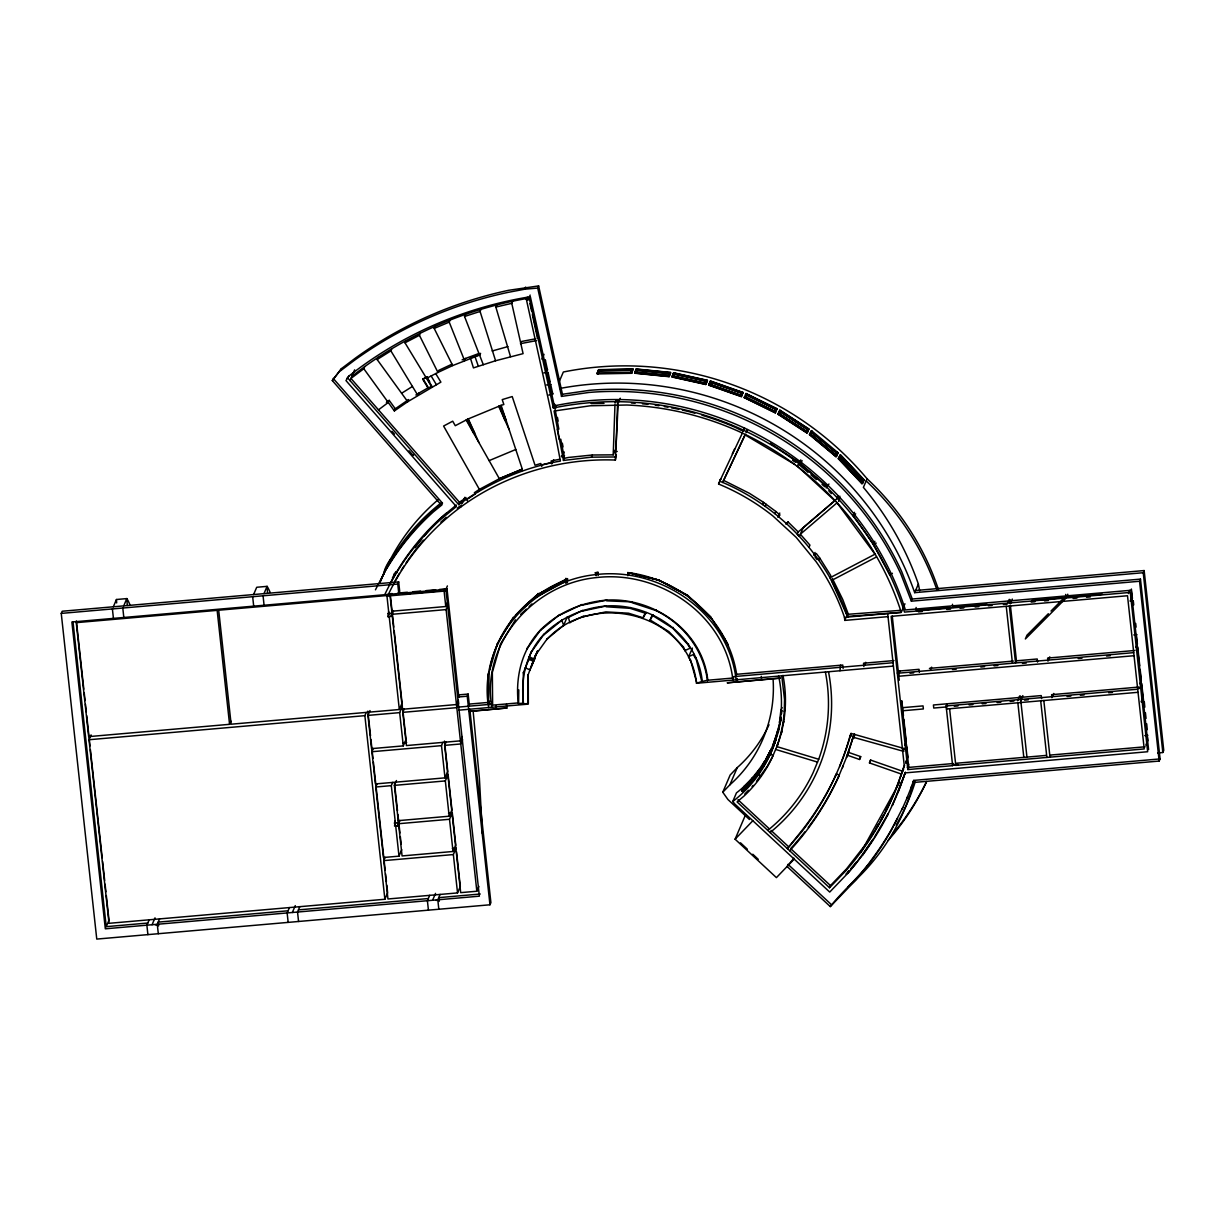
<?xml version="1.0" encoding="UTF-8"?>
<svg xmlns="http://www.w3.org/2000/svg" width="1225" height="1225" viewBox="0 0 1225 1225"><rect width="100%" height="100%" fill="white"/><g stroke="black" fill="none" stroke-linecap="round" stroke-linejoin="round"><path stroke-width="1.5" d="M491.715 707.3L491.378 704.237C482.436 641.395 534.728 583.605 596.207 577.603C658.315 570.115 723.301 613.388 732.489 676.812L732.856 680.105M518.788 689.889L518.604 702.874L492.634 705.141L492.343 672.387L500.596 643.783L515.495 619.819M488.499 707.575L489.142 671.958M459.069 710.148L528.082 704.13L528.251 674.623L528.343 703.502L523.152 703.962L523.335 672.816L529.797 657.09L534.559 659.218M523.152 703.962L523.488 703.165C520.426 678.099 526.275 652.695 544.084 634.137C560.805 617.538 583.008 607.983 606.375 605.962C651.271 603.129 697.5 634.948 702.293 681.406L696.489 683.274L893.408 666.094M523.488 703.165L518.298 703.609C515.204 676.629 521.789 649.311 541.006 629.436C558.753 612.056 582.227 602.087 606.896 600.097C654.318 597.402 702.675 631.319 707.805 680.227L702.293 681.406M905.428 772.317L892.367 805.3A295.516 288.059 23.2 0 0 905.061 772.898L1147.657 751.737L1130.292 592.41L904.479 612.102A298.946 291.397 23.2 0 0 553.409 407.986L554.328 405.843L530.41 296.955L527.286 297.231A401.203 391.081 23.2 0 0 348.88 376.09L345.971 380.592L456.358 506.583L440.464 519.584A248.644 242.366 23.2 0 0 384.727 594.707L387.575 596.039A245.49 239.288 23.2 0 1 460.661 507.104C505.006 474.504 560.422 457.966 615.363 460.049L618.104 404.908M616.359 454.827L615.363 460.049M738.017 799.772L768.703 828.253L768.06 830.152A170.413 166.11 23.2 0 0 813.063 772.807L818.698 759.27L776.818 746.592A133.938 130.554 23.2 0 0 784.276 711.48L784.536 699.46L781.734 675.848M777.109 745.933C785.623 723.562 787.69 698.817 782.959 675.343M615.44 456.971L591.43 457.155L563.454 460.447L564.388 458.303L568.538 457.461L592.364 454.996L613.22 454.843L614.965 404.97M617.676 400.361L615.991 448.381L613.22 454.843M634.718 373.227L636.188 368.985L670.55 372.446L670.458 373.457L669.08 376.688L634.718 373.227L636.188 368.985M635.852 373.12L637.138 369.292L669.417 372.553L669.325 373.579L668.13 376.366L635.852 373.12L637.138 369.292M668.13 376.366L669.417 372.553M669.08 376.688L670.55 372.446M780.723 720.713L779.682 720.591L780.861 710.408L781.902 710.546L781.504 713.93M781.244 717.636L777.263 731.953L778.288 732.183L780.876 719.305M780.31 721.847L781.091 718.248L779.33 722.337L780.356 722.566M672.035 376.994L673.643 372.767L707.392 380.286L707.177 381.297L705.799 384.512L672.035 376.994L673.643 372.767M673.153 377.009L674.562 373.212L706.274 380.271L706.059 381.281L704.865 384.083L673.153 377.009L674.562 373.212M704.865 384.083L706.274 380.271M705.799 384.512L707.392 380.286M783.479 722.857L783.832 721.418M630.661 573.132L657.565 579.793M383.486 574.556L384.834 569.395A49.567 48.311 23.2 0 1 391.112 558.462M497.381 643.661L489.648 670.213C496.447 629.466 526.337 595.702 564.296 580.543M854.07 734.296L846.46 757.387L848.772 751.997M853.702 738.369L854.606 735.337M776.849 733.27L773.787 743.039L774.782 743.345L778.579 728.615M778.687 728.967L773.097 744.678L774.062 745.076M848.113 753.084L853.197 737.236L903.866 751.415M789.727 850.763A293.403 285.992 23.2 0 0 838.145 777.722L847.378 755.228L859.567 759.485L860.562 756.575L848.374 752.334L847.455 754.478M804.886 831.821A293.403 285.992 23.2 0 1 790.646 848.619L830.473 885.568L846.521 868.877L867.713 841.697A291.994 284.613 23.2 0 0 895.062 791.319L901.493 774.093L869.474 762.93L870.47 760.036L902.503 771.199L904.632 764.997M905.75 763.313L907.403 758.551M911.094 787.583L913.743 780.402L1160.09 758.903L1140.475 579.119L912.288 599.025L911.369 601.184L1139.556 581.263L1140.475 579.119M708.708 385.171L710.439 380.975L743.085 392.459L742.748 393.424L710.102 381.94L708.708 385.171L741.37 396.655L743.085 392.459M710.102 381.94L710.439 380.975M709.796 385.308L710.132 384.328L740.803 395.124L740.467 396.088L709.796 385.308L711.327 381.542L741.998 392.322L741.661 393.286L710.99 382.506L711.327 381.542M741.37 396.655L741.707 395.69L709.045 384.206M527.99 675.251L535.141 655.697L547.146 638.899L563.638 625.332L561.678 619.881M537.729 650.843L529.705 670.519M897.94 792.59L905.367 772.424M533.411 660.428L528.97 657.733L531.175 651.899M906.714 798.761L912.013 785.424M888.018 616.634L844.791 620.401L844.469 617.339A219.382 213.839 23.2 0 0 816.11 561.708L796.189 537.362L772.96 516.016A219.382 213.839 23.2 0 0 718.585 484.028L720.683 479.036L719.749 481.195C779.207 505.496 827.288 556.043 847.685 617.063M756.514 781.351L767.432 766.054L773.097 755.488L769.285 753.743L775.088 740.007L776.053 740.405M770.249 754.141L774.215 744.708L773.251 744.31M848.68 870.96L847.608 873.486L848.573 871.281M469.803 709.229L490.903 902.626L489.969 904.785L96.76 939.085L61.25 613.403L62.169 611.244L398.676 581.89L399.702 591.338L398.783 593.482L397.757 584.049L398.676 581.89M113.328 606.788L116.452 599.5L126.833 598.596A180.948 19.462 85 0 1 129.819 604.492M123.71 605.885L126.833 598.596L127.278 605.441M386.824 885.216L387.636 892.795L384.88 899.257L109.025 923.313L89.012 739.732L91.079 734.893M386.717 568.645A259.149 252.595 23.2 0 1 433.298 511.958L441.521 505.236L332.297 380.562L341.515 368.587L355.633 357.945A411.707 401.31 23.2 0 1 508.681 290.294L538.632 285.915L562.443 394.266L561.509 396.41L588.857 392.459A309.466 301.656 23.2 0 1 900.758 573.775L911.369 601.184M332.297 380.562L341.515 368.587M147.796 923.037L106.238 926.651L109.01 920.205L106.33 895.582M253.59 594.554L256.714 587.265L267.096 586.362A180.948 19.462 85 0 1 270.082 592.242M354.637 369.843L349.952 380.653M263.972 593.65L267.096 586.362L267.54 593.206M347.961 378.234L458.747 504.639L459.666 502.48L350.947 378.448L363.81 368.74L364.728 366.597C412.748 331.99 468.7 308.578 527.01 298.456M435.717 373.61L440.893 382.123L407.726 401.708L377.147 359.538L378.081 357.378M229.565 724.327L217.147 610.356L76.241 622.652L88.675 736.623L229.565 724.327L230.943 721.112M377.147 359.538L390.882 350.871L391.816 348.727M149.19 919.807L146.877 925.181L147.903 934.629M152.068 924.722L155.024 917.847M431.935 387.253L404.985 342.801L405.904 340.642M159.572 918.888L157.275 924.278L158.301 933.71M363.81 368.74L394.373 410.926L395.292 408.782L389.183 400.345L388.264 402.489L378.464 409.854M404.985 342.801L419.425 335.298L420.343 333.154M480.567 353.336L479.878 354.944L452.699 365.555L434.186 328.407L435.105 326.248M431.139 386.503L428.153 388.203L422.763 379.321L425.978 377.07M422.993 378.77L428.382 387.667L418.751 393.179L417.832 395.338L390.882 350.871M434.186 328.407L449.223 322.129L450.157 319.97M483.308 364.698L464.535 316.479L465.454 314.32M512.708 301.182L511.774 303.341L523.09 353.642L495.574 360.747L480.077 311.456L481.012 309.297M479.097 353.428L465.5 358.45L464.566 360.594L449.223 322.129M510.503 356.597L495.834 307.062L496.768 304.918M380.209 581.906L381.679 578.46A209.414 204.131 23.2 0 1 438.351 499.555M340.596 370.731L354.714 360.089A411.707 401.31 23.2 0 1 507.747 292.438L524.713 289.207L525.632 287.048M393.47 611.061L391.173 616.451L388.049 616.726L388.631 611.505M388.049 616.726L388.968 614.567L386.901 595.549L218.693 610.218L231.127 724.205L399.319 709.52L402.091 703.073L394.22 630.875M391.173 616.451L391.755 611.229L390.009 595.273L395.598 594.783M458.747 504.639C488.867 482.864 523.703 467.399 560.407 461.075L550.959 411.278L526.367 299.375L527.286 297.231M527.96 300.263L530.165 295.087M441.521 505.236L442.439 503.092L333.215 378.418M561.509 396.41L537.714 288.074L538.632 285.915M384.88 899.257L364.866 715.66L366.244 712.445M402.627 708.019L406.057 739.425L403.285 745.887L371.558 748.643L367.944 715.4L370.011 710.561M460.661 507.104L461.58 504.96M462.238 503.414L464.872 497.273M289.452 907.572L287.14 912.947L288.166 922.379M292.331 912.487L295.286 905.612M299.834 906.653L297.537 912.043L298.563 921.476M478.454 491.516L479.373 489.372L500.305 478.209L522.294 469.129L501.117 405.337L468.317 418.889L455.271 425.703L452.714 421.186L443.603 426.04L479.373 489.372L474.366 492.695L475.269 493.966L468.118 498.728M444.461 741.079L447.768 771.398L444.997 777.86L375.417 783.923L371.895 751.721L373.288 748.49M541.94 359.17L544.022 354.331M445.9 589.378L71.877 622.009L105.319 928.81L479.358 896.179L445.9 589.378L447.385 585.933M439.453 589.455L447.002 588.796L446.068 590.94L387.575 596.039L388.493 593.895L392.26 593.558M403.285 745.887L399.672 712.628L402.428 706.167M391.755 611.229L445.778 606.513L447.86 601.674M446.022 742.136L444.644 745.367L460.692 892.642L476.831 891.233L446.114 609.591L447.508 606.36M462.269 736.547L460.432 740.849L406.409 745.566L402.78 712.353L404.158 709.122M401.754 849.691L398.998 856.153L383.44 857.515L375.753 787.001L377.132 783.77M559.212 381.618L563.347 372.002A309.404 301.595 23.2 0 1 867.086 478.776A266.438 259.715 23.2 0 1 938.549 589.883M521.375 471.273L522.294 469.129L499.356 478.73L466.128 419.93M552.613 407.404L554.098 403.974M395.491 823.996L391.311 785.638L392.689 782.407M556.38 405.628L555.002 408.859L558.845 429.118L557.283 429.24L559.197 439.377L560.759 439.239L564.388 458.303M395.154 820.918L394.557 826.14L397.635 825.88L398.232 820.658L394.373 785.378L396.456 780.524M553.654 459.681L551.801 463.984L551.128 460.968L559.626 459.268M397.635 825.88L399.947 820.49M456.527 851.758L460.309 886.456L457.538 892.918L387.958 898.982L383.777 860.624L385.155 857.393M597.249 372.905L598.627 369.674L633.08 369.031L631.732 373.288L597.279 373.931L597.249 372.905L631.702 372.262L633.08 369.031M597.279 373.931L598.627 369.674M562.061 457.201L564.281 452.025M599.576 369.873L598.413 373.702L599.576 369.873L631.947 369.261L630.783 373.089L631.947 369.261M444.997 777.86L441.49 745.642L442.868 742.411M467.23 696.213L468.149 694.054L458.563 694.897L457.645 697.056L467.23 696.213L489.969 904.785M489.234 671.744L488.208 674.118L488.163 704.497L491.378 704.237L492.297 702.078M513.367 617.232L497.289 643.875M462.606 739.655L460.768 743.958L444.644 745.367M449.177 816.217L445.333 780.922L448.105 774.476L451.948 809.756L449.177 816.217L398.232 820.658M591.43 457.155L592.364 454.996M615.027 403.132L616.42 399.901M489.74 701.144L488.178 704.589C478.99 640.093 532.676 580.772 595.794 574.602C659.555 566.915 726.257 611.336 735.689 676.445L736.057 679.829M618.166 403.056L620.248 398.217M515.893 614.95L538.433 594.018L566.777 579.394L567.481 582.595M536.075 597.172L537.009 595.013M538.143 593.39L536.856 596.407L536.137 595.656L515.403 615.287M537.224 596.774L538.51 593.773M449.514 819.28L398.569 823.721L402.076 855.938L453.02 851.482L449.514 819.28L452.285 812.818L448.503 813.155M527.194 648.163L526.888 648.898L541.006 629.436M469.221 711.511L506.905 708.004L469.481 711.281M528.97 657.733L529.307 656.937M523.335 672.816L523.672 672.02M536.045 595.871L564.128 580.39L564.633 581.293L539.031 595.059L538.433 594.018M429.715 895.322L427.403 900.712L428.428 910.144M564.633 581.293L565.919 578.292M539.291 595.518L564.878 581.753L566.18 578.736M566.762 579.915L564.036 580.604M567.588 578.583L565.644 583.115L564.878 581.753M530.838 652.695L544.084 634.137M533.151 661.056L537.499 650.919M566.471 582.84L567.803 579.716M531.987 665.053L531.558 666.048L534.973 658.223M532.492 663.889L532.906 662.909M453.02 851.482L455.792 845.036L452.285 812.818M432.593 900.252L435.549 893.362M457.538 892.918L453.357 854.56L456.129 848.098L452.362 848.42M547.146 638.899L546.871 639.511C592.165 589.669 689.139 612.975 696.489 683.274M540.684 630.171L559.687 614.506M440.097 894.418L437.8 899.808L438.826 909.241M563.378 625.96L567.298 616.818M569.931 622.913L568.262 616.895M559.381 615.241L582.151 604.446M567.925 617.691L582.916 610.218M583.376 616.68L605.824 611.888L628.548 613.204L643.11 617.783L646.203 612.607M476.831 891.233L478.898 886.379M581.829 605.181L606.896 600.097M582.564 611.015L606.375 605.962M732.581 676.797L735.689 676.445L736.623 674.301C728.553 620.907 681.896 579.93 629.298 572.749L627.812 572.733L627.828 575.735L627.889 572.442M628.379 574.908L629.298 572.749M606.589 600.832L632.207 601.904M606.038 606.758L630.048 608.32L630.385 607.523M642.849 618.395L644.58 614.368M627.797 572.657L659.356 580.267L687.654 595.427L712.383 619.299M740.467 396.088L741.998 392.322M744.188 397.635L746.025 393.501L777.094 408.752L775.257 412.902L744.188 397.635L744.632 396.716L775.701 411.983L775.257 412.902M649.847 620.6L652.312 614.858M745.213 397.88L746.867 394.174L776.053 408.507L774.399 412.228L745.213 397.88L745.673 396.977L774.858 411.309L774.399 412.228M685.066 650.965L683.627 647.229L668.927 631.641L650.123 619.972L653.185 614.843M707.483 680.947C703.655 650.169 683.611 623.969 655.911 610.525L656.232 609.79M718.585 484.028L719.504 481.884M743.207 431.338L744.601 428.107M745.229 434.446L722.628 482.497L745.106 434.906L794.811 464.459M746.025 432.747L747.403 429.531M685.342 650.353L690.043 648.27L688.22 644.855L672.724 628.18L673.061 627.384M728.217 644.779L710.791 617.109L687.654 595.427L666.706 584.202M777.936 414.218L779.881 410.13L808.913 428.949L807.52 432.18L806.953 433.038L777.936 414.218L779.881 410.13M778.901 414.571L780.662 410.926L807.933 428.597L806.739 431.399L806.173 432.257L778.901 414.571L780.662 410.926M688.22 644.855L688.572 644.059M690.043 648.27L690.379 647.458M688.481 657.212L692.401 648.071M690.18 660.336L688.741 656.585L694.024 654.272M710.791 617.109L696.367 603.481M701.956 682.202L695.831 657.672M762.608 504.532L763.543 502.373M765.135 506.4L766.069 504.241M806.173 432.257L807.933 428.597M806.953 433.038L808.913 428.949M774.92 513.627L775.838 511.483L762.945 501.944L749.409 493.323L723.546 480.338M809.465 434.661L811.517 430.649L838.068 452.76L836.675 455.976L836.017 456.757L809.465 434.661L811.517 430.649M810.353 435.12L812.221 431.537L810.353 435.12L835.297 455.868L837.165 452.301L835.297 455.868M800.752 459.896L797.429 466.189L835.603 501.408M802.084 460.615L800.691 463.846L826.906 486.34L826.217 487.948M779.774 513.015L777.936 517.317L779.973 515.021L775.838 511.483M727.405 643.508L719.427 630.492M787.078 524.04L788.012 521.896L798.195 531.956L797.276 534.1L799.435 536.382L803.125 527.761L839.921 496.248M836.017 456.757L838.068 452.76M838.298 458.671L840.442 454.751L864.13 479.802L862.752 483.033L861.987 483.722L838.298 458.671L840.442 454.751M839.11 459.207L841.07 455.715L863.319 479.251L862.124 482.053L861.359 482.742L839.11 459.207L841.07 455.715M809.021 547.284L809.939 545.125L800.354 534.222L837.15 502.709M836.522 499.249L837.9 496.018M815.054 552.46L813.829 555.323L816.325 553.516L819.602 557.834L830.826 575.673L829.892 577.832L875.002 554.205L837.64 503.643M838.558 501.484L839.952 498.269M818.683 559.978L819.602 557.834M749.44 819.494L727.941 799.527L722.781 792.223L730.161 774.996L737.266 767.6A135.807 132.377 23.2 0 0 769.009 724.741M722.781 792.223L729.886 784.827L737.266 767.6M861.359 482.742L863.319 479.251M861.987 483.722L864.13 479.802M867.086 478.776L863.395 487.382A309.404 301.595 23.2 0 1 918.367 584.049L919.684 590.817M872.384 542.721L853.105 515.541L854.499 512.31M893.301 803.141L887.237 815.773A294.613 287.171 23.2 0 1 862.676 854.989L847.976 873.073L829.723 892.076L734.724 803.937L732.764 801.502L736.455 792.881A130.784 127.492 23.2 0 0 753.635 776.88M741.906 791.028L743.759 786.726L750.925 779.391L751.675 780.095L749.822 784.398L742.656 791.733L741.906 791.028L749.087 783.694L749.822 784.398M742.656 791.733L744.815 787.17L744.065 786.465L742.319 790.554L743.054 791.258M750.925 779.391L748.766 783.954L749.516 784.658L752.181 778.105L752.992 778.732L751.231 782.836L750.42 782.193L759.148 771.061L758.336 770.433L751.905 778.396L750.052 782.698L750.864 783.342L757.31 775.364L756.499 774.736L750.052 782.698M782.101 707.545L780.846 710.806L781.887 710.944M758.336 770.433L756.223 775.027L757.035 775.655L759.148 771.061M779.682 720.591L780.953 717.237M765.135 762.823L758.244 774.215L757.372 773.649L759.454 769.024L760.327 769.591L758.244 774.215L760.786 776.053M784.276 711.48L785.21 709.336M765.747 761.383L764.875 760.817L762.792 765.441L763.665 766.008M763.803 763.971L768.626 754.952L769.545 755.442L764.722 764.461L763.803 763.971L765.839 759.332L770.188 751.216L771.107 751.706M778.487 729.564L776.742 733.653L777.737 733.974M770.479 750.649L768.442 755.304L769.361 755.794L771.398 751.139L770.479 750.649L765.64 759.668L766.559 760.158L771.398 751.139M775.731 738.353L773.986 742.442L774.981 742.763M769.285 753.743L771.291 749.072L772.24 749.47M794.152 859.154L776.42 877.621L735.092 839.202L745.581 814.717M780.83 734.541L782.071 731.677M776.818 746.592L777.737 744.448L772.163 757.647A133.938 130.554 23.2 0 1 743.912 796.143L737.082 801.931L829.539 887.727L845.587 871.036A291.994 284.613 23.2 0 0 898.323 782.775L904.249 765.564L887.681 613.572M892.428 573.3L889.656 574.693L873.44 544.513L874.818 541.282M844.791 620.401L845.725 618.257M904.953 603.772L901.263 612.378L847.44 616.42L848.358 614.261L842.723 599.454L832.326 578.399M840.518 665.236L839.967 670.764M864.513 665.16L865.753 662.296M835.266 776.42L836.2 774.261A290.248 282.929 23.2 0 1 802.39 829.907L787.415 848.634L801.456 832.066A290.248 282.929 23.2 0 0 835.266 776.42L840.503 764.293A290.248 282.929 23.2 0 0 851.053 733.438L903.529 748.353L902.611 750.496M793.923 858.189L787.078 866.504L830.29 906.592L855.923 879.887L871.143 861.175A305.224 297.522 23.2 0 0 890.866 831.055L902.81 807.551M839.584 766.437A290.248 282.929 23.2 0 0 850.119 735.597L851.053 733.438M559.611 388.509A309.404 301.595 23.2 0 1 914.677 592.655L918.367 584.049M852.278 739.395L854.575 734.005M838.145 777.722L839.064 775.563A293.403 285.992 23.2 0 1 808.224 827.457M842.494 767.631L843.321 765.732M859.567 759.485L860.792 756.606M892.259 616.114L898.262 671.116L897.343 673.275L1133.707 652.649M898.599 674.179L899.977 670.948M869.474 762.93L870.699 760.067M829.539 887.727L830.565 885.476M930.388 670.029L931.612 667.166M830.29 906.592C843.259 890.238 860.088 876.533 872.077 859.016A305.224 297.522 23.2 0 0 891.785 828.912L897.527 818.346M904.923 745.122L906.301 741.891L903.851 719.381M872.307 840.442L855.494 864.207L847.639 873.425M904.555 749.807L906.638 744.953M862.676 854.989L873.211 838.972M905.872 761.797L907.939 756.958L906.822 746.668M902.059 771.918L902.993 769.775M900.574 776.252L903.575 769.254M887.467 807.275L886.073 810.521A291.994 284.613 23.2 0 0 889.488 803.677M907.357 767.524L908.751 764.293M887.237 815.773L888.186 813.568M953.54 763.497L952.621 765.656L907.832 769.56L908.766 767.401L901.539 701.175M913.743 780.402L912.824 782.545L1159.156 761.062L1160.09 758.903M952.621 765.656L946.113 705.952L947.032 703.793L947.369 706.856M1007.869 602.547L1009.247 599.331M1010.242 603.894L1012.309 599.056M907.832 769.56L891.142 616.359L1127.505 595.748L1144.211 748.934L955.776 765.38L956.694 763.221L1045.89 755.442M1010.441 605.793L1016.444 660.811L1015.525 662.955L1009.323 606.053M1017.638 700.731L1019.705 695.892M1022.844 695.616L1020.762 700.455L1026.948 757.096M1049.794 656.845L1047.957 661.148L1047.62 658.085L1134.626 650.49M1053.791 693.442L1051.938 697.745L1051.601 694.667L1138.622 687.087L1137.688 689.231L946.113 705.952M1128.424 593.589L1129.802 590.358M1131.502 597.907L1130.108 601.138L1133.232 600.862M1157.625 752.962L1162.831 752.502L1143.231 572.718L1144.15 570.559L915.596 590.511M1136.019 647.259L1137.397 644.044L1136.356 634.55M1136.341 650.337L1137.734 647.106L1139.755 665.726M1140 683.856L1141.378 680.625M1139.648 688.542L1141.715 683.688L1143.568 700.685M1142.481 698.602L1141.088 701.833L1144.211 701.558M1145.819 745.168L1147.902 740.329L1147.488 736.547M1162.831 752.502L1163.75 750.358L1144.15 570.559M901.891 809.71L907.633 796.618M527.914 661.393L529.292 658.269L532.462 659.678M732.305 453.847L734.709 448.733M742.763 431.69L744.371 428.291M719.749 481.195L742.411 433.038M746.025 393.501L745.566 394.404L776.635 409.671L777.094 408.752M746.867 394.174L746.423 395.093L775.609 409.426L776.053 408.507M375.447 589.822L387.636 566.486A259.149 252.595 23.2 0 1 434.217 509.799L442.439 503.092M881.28 819.341L883.347 815.559M888.156 813.614L874.267 837.425M861.068 852.095L899.717 782.086M876.396 827.656L878.08 824.838M764.875 760.817L759.224 769.346L760.082 769.913L765.411 761.919L764.553 761.353M757.372 773.649L763.037 765.135L763.895 765.686M346.889 378.433L348.88 376.09M850.931 868.525L856.428 862.063M826.906 486.34L828.942 484.043M846.016 874.037L848.894 870.929M735.092 839.202L752.793 820.781M751.675 780.095L744.509 787.43L743.759 786.726M744.831 793.984L748.475 790.263M752.104 786.542L753.237 785.393M1048.34 613.74L1026.963 635.208L1025.356 638.975L1066.133 597.999L1067.741 594.232L1068.077 597.295L1102.362 594.309M1051.004 611.045L1065.857 596.131L1065.658 594.416M785.883 524.132L788.088 521.972M520.931 610.05L536.137 595.656L564.128 580.39M520.702 614.322L526.321 609.116M529.139 606.528L531.941 603.925M798.195 531.956L835.098 500.458M413.039 455.501L413.836 454.843M456.328 505.052L441.383 517.425A248.644 242.366 23.2 0 0 390.484 582.855M459.207 502.694L462.07 500.351M543.747 634.933L561.341 620.677M351.866 376.289L364.728 366.597M386.38 402.443L389.183 400.345M395.292 408.782L408.645 399.564L407.726 401.708L394.373 410.926M755.687 777.018L752.717 779.023L751.905 778.396M853.105 515.541L855.662 513.811M459.666 502.48L465.791 498.407L467.583 500.964M401.601 393.271L412.442 386.442M415.872 395.001L418.751 393.179M422.763 379.321L427.234 376.749M876.487 556.946L831.408 580.543L847.44 616.42M873.44 544.513L876.197 543.104M451.979 364.177L438.872 370.302L437.938 372.446L426.545 378.357L427.004 377.285L429.699 381.741M452.699 365.555L437.938 372.446L419.425 335.298M570.207 622.285L583.651 616.068M462.101 359.859L465.5 358.45M489.127 460.631L515.771 449.498M464.535 316.479L480.077 311.456M480.338 353.872L475.407 355.464L475.009 356.735L478.378 366.306M480.108 354.408L470.385 358.006L473.432 367.898L495.574 360.747M501.117 405.337L503.843 404.51L502.219 399.61L512.218 396.563L535.034 465.255L540.792 463.494L541.772 466.434M492.144 350.978L507.9 346.598M541.282 464.964L551.464 462.483M495.834 307.062L511.774 303.341M544.298 360.196L545.324 359.997L547.529 370.072L546.518 370.272M544.451 360.594L545.477 360.395M546.457 369.659L547.468 369.46M547.177 372.997L548.203 372.798M549.106 381.741L550.132 381.542M549.168 382.353L550.193 382.154L548.05 372.4L543.915 372.875M546.564 384.956L550.638 384.16L552.843 394.236L548.785 395.032M549.765 384.757L550.791 384.558M551.755 393.822L552.781 393.623M535.723 338.774L521.406 341.499L520.487 343.658L536.581 340.581M562.443 394.266L589.776 390.3A309.466 301.656 23.2 0 1 901.692 571.616L912.288 599.025M554.297 405.843L554.328 405.843A298.946 291.397 23.2 0 1 905.397 609.958L1131.211 590.251L1148.575 749.577M553.363 408.002L529.476 299.114L526.367 299.375M491.378 704.237L458.732 707.07M524.713 289.207L537.714 288.074M61.25 613.403L397.757 584.049M397.926 593.068L407.358 592.242M413.024 591.752L420.573 591.093M426.239 590.603L435.671 589.776M403.056 594.14L410.513 593.482M416.102 592.992L423.544 592.349M431.001 591.706L438.458 591.047M387.712 613.648L390.836 613.388M446.114 609.591L392.092 614.292L402.443 709.26L456.466 704.543L458.318 700.241L458.655 703.334L456.803 707.652L402.78 712.353M914.677 592.655L1143.231 572.718M950.722 607.539L916.438 610.525L916.101 607.462M987.09 604.369L952.805 607.355L952.468 604.293M1031.71 600.48L1064.372 597.632M844.469 617.339L901.263 612.378C875.171 530.884 812.359 463.081 733.928 429.286A295.807 288.35 23.2 0 0 626.878 405.016L590.251 405.781L554.067 411.018L563.454 460.447M918.474 611.903L922.257 611.581M946.787 609.438L950.554 609.101M960.002 608.289L963.769 607.952M975.085 606.972L978.867 606.635M988.299 605.808L992.082 605.487M1003.397 604.492L1007.18 604.17M1031.205 602.072L1035.018 601.735M1044.557 600.908L1048.37 600.572M1073.146 598.413L1076.959 598.076M1086.483 597.249L1090.296 596.912M1133.799 634.918L1136.923 634.642M736.623 674.301L842.754 665.037L843.122 668.421M893.959 660.566L863.533 663.23L863.901 666.599M735.689 676.445L893.04 662.725M707.805 680.227L733.775 677.961M468.853 704.115L489.081 702.354M780.233 678.007L727.175 682.83L780.294 678.206M89.012 739.732L364.866 715.66M367.944 715.4L399.672 712.628M898.262 671.116L919.041 669.309L919.378 672.372M929.438 668.391L1013.381 661.071M1016.444 660.811L1037.223 658.989L1037.56 662.067M909.93 673.199L913.712 672.862M952.453 669.478L956.235 669.156M980.827 667.013L984.609 666.676M994.057 665.849L997.839 665.527M1022.431 663.383L1026.213 663.047M1078.214 658.514L1081.997 658.177M1106.588 656.033L1110.371 655.712M897.68 676.338L1134.044 655.712M402.872 742.794L406.639 742.472M371.895 751.721L441.49 745.642M902.243 707.698L923.037 705.891L923.359 708.953L902.58 710.776M945.669 707.009L933.756 708.05L933.419 704.987L1041.219 695.586L1041.618 698.648M954.244 706.258L957.981 705.937M969.159 704.957L972.895 704.635M982.22 703.824L985.941 703.502M997.135 702.522L1000.856 702.201M1010.181 701.389L1013.902 701.052M1024.544 700.133L1028.326 699.797M1067.067 696.413L1070.849 696.091M1080.312 695.264L1084.094 694.927M1108.686 692.783L1112.468 692.462M946.435 709.015L1138.025 692.309M375.753 787.001L391.311 785.638M394.373 785.378L445.333 780.922M1144.778 735.582L1147.886 735.306M908.766 767.401L951.672 763.665M1145.13 746.791L1050.912 755.013L1049.993 757.157L1043.822 700.516M954.29 764.875L957.981 764.553M954.367 764.967L958.164 764.645M394.236 823.077L397.298 822.802M383.777 860.624L453.357 854.56M288.059 910.787L158.193 922.119L158.607 925.901M298.456 909.884L428.321 898.553M480.277 894.02L438.718 897.649L439.132 901.432M155.422 924.875L158.883 924.584M435.947 900.406L439.407 900.115M848.358 614.261L900.329 610.372M591.17 403.622L604.017 403.362M598.657 370.7L631.304 370.088M599.622 370.899L631.993 370.287M613.587 451.489L617.232 451.458M598.152 572.688L595.319 572.703L596.131 575.689M598.152 572.458L595.35 572.779L598.152 572.381L598.183 575.459M636.097 369.996L670.458 373.457M637.046 370.317L669.325 373.579M635.928 372.094L668.207 375.355M634.795 372.201L669.156 375.677M779.789 719.963L780.83 720.101M673.428 373.763L707.177 381.297M674.362 374.207L706.059 381.281M673.367 375.998L705.079 383.073M672.249 375.983L706.013 383.517M779.391 721.938L780.417 722.168M777.416 731.34L778.442 731.57M632.452 573.576L659.356 580.267M850.119 735.597L853.151 736.455M775.624 749.424L817.519 762.103M630.048 608.32L645.866 613.403M631.901 602.639L655.911 610.525M771.138 749.44L772.102 749.838M769.53 753.161L770.494 753.559M836.369 773.863L839.263 775.119M528.863 659.264L533.625 661.378M525.203 667.793L529.981 669.891M741.538 430.496L734.847 427.127A295.807 288.35 23.2 0 0 701.971 415.229M765.839 759.332L766.758 759.806M764.094 763.42L765.013 763.895M659.264 580.482L687.562 595.641M792.514 460.401L795.729 462.3M652.848 615.654L672.724 628.18M780.846 411.983L808.347 429.807M780.111 411.768L807.367 429.454M779.468 413.713L806.739 431.399M778.503 413.361L807.52 432.18M757.708 773.113L758.566 773.679M770.249 443.266L799.037 462.422M757.969 770.938L758.78 771.566M810.843 431.43L837.395 453.526M811.562 432.318L836.507 453.082M811.027 434.339L835.971 455.103M810.123 433.88L836.675 455.976M798.348 464.045L808.102 472.406M810.889 474.81L816.463 479.587M822.036 484.365L824.823 486.754M771 830.382L788.333 846.475M787.997 864.345L831.208 904.448M740.497 842.815L747.311 849.155M752.778 854.223L758.229 859.292M839.692 455.44L863.38 480.491M840.319 456.42L862.568 479.94M839.875 458.517L862.124 482.053M839.064 457.982L862.752 483.033M828.789 490.781L831.377 493.598M391.969 431.292L394.45 434.109M409.028 450.754L412.748 454.996M814.901 556.732L817.029 559.549M431.139 375.983L436.406 384.696M426.775 377.821L432.165 386.717M693.672 655.069L695.494 658.468M467.659 419.18L474.672 433.083M466.786 419.593L473.799 433.497M498.667 406.225L509.263 429.868M468.317 418.889L478.914 442.547M500.382 405.582L506.002 420.068M499.402 405.934L505.022 420.42M690.456 659.708L696.749 682.662M529.981 303.616L531.573 310.936M532.354 314.611L537.499 338.437M555.002 404.526L555.691 408.201M557.452 417.434L558.141 421.109M562.336 443.236L563.041 446.926M473.141 711.174L479.388 778.273L482.42 833.75M1139.556 581.263L1159.156 761.062M1133.339 601.261L1133.737 604.905M1135.682 623.387L1136.096 627.139M1144.318 701.956L1144.824 707.177M1145.436 712.812L1146.049 718.432M1146.692 723.776L1147.274 729.687M1131.395 589.026L1132.436 598.52M1140.169 669.447L1141.179 678.757M1040.683 700.792L1046.87 757.433M1010.15 599.607L1010.564 603.404M1020.609 696.168L1021.022 699.934M1017.837 702.614L1023.809 757.372M1006.246 606.314L1012.447 663.23M949.605 708.739L955.776 765.38M898.537 670.611L898.936 674.362M901.799 700.623L903.438 715.63M898.767 675.695L899.257 680.227M825.405 672.035L825.436 672.28A170.413 166.11 23.2 0 1 818.698 759.27M761.246 676.292L761.628 679.691M737.205 678.528L737.572 681.927M506.507 704.375L506.813 708.218M496.048 705.722L496.431 709.137M468.149 694.054L469.389 705.432M447.002 588.796L458.839 697.423M444.047 590.557L445.778 606.513M390.499 596.682L393.807 627.077M389.183 616.466L399.319 709.52M394.481 782.897L397.513 810.72M397.911 814.441L399.947 833M400.345 836.706L401.157 844.132M395.69 825.88L398.998 856.153M367.837 711.097L370.517 735.704M370.93 739.487L372.997 758.413M373.411 762.195L385.171 870.087M385.584 873.869L386.411 881.433M263.053 595.794L264.079 605.242M252.656 596.697L253.698 606.145M122.791 608.029L123.817 617.477M112.394 608.932L113.435 618.38M76.379 620.968L83.821 689.154M84.234 692.937L85.061 700.516M85.474 704.298L86.301 711.878M86.715 715.66L90.022 745.964M90.42 749.746L102.196 857.699M102.609 861.481L104.676 880.423M105.09 884.22L105.917 891.785M72.995 621.749L106.238 926.651M773.021 678.696L773.082 679.186A135.807 132.377 23.2 0 1 729.886 784.827M116.452 599.5L116.666 602.93M631.702 372.262L631.732 373.288M394.037 574.035A49.567 48.311 23.2 0 1 397.329 572.412M778.641 676.108A130.784 127.492 23.2 0 1 732.764 801.502M772.286 749.195A130.784 127.492 23.2 0 1 768.335 756.56M767.493 757.999A130.784 127.492 23.2 0 1 765.732 760.847M763.895 763.65A130.784 127.492 23.2 0 1 761.981 766.406M761.001 767.753A130.784 127.492 23.2 0 1 754.738 775.624M828.513 671.759A173.552 169.173 23.2 0 1 770.081 832.541M394.113 582.732A245.49 239.288 23.2 0 1 399.396 573.407M401.249 570.36A245.49 239.288 23.2 0 1 404.127 565.843M406.103 562.857A245.49 239.288 23.2 0 1 423.483 540.164M440.877 522.141A245.49 239.288 23.2 0 1 446.206 517.333M457.277 508.207A245.49 239.288 23.2 0 1 460.141 506.032M392.413 578.001A248.644 242.366 23.2 0 1 395.843 571.616M631.472 403.025A295.807 288.35 23.2 0 1 635.132 403.239M642.451 403.806A295.807 288.35 23.2 0 1 647.948 404.342M655.253 405.23A295.807 288.35 23.2 0 1 658.897 405.735M664.333 406.577A295.807 288.35 23.2 0 1 667.962 407.19M671.576 407.848A295.807 288.35 23.2 0 1 678.788 409.303M682.386 410.084A295.807 288.35 23.2 0 1 694.897 413.208M415.061 547.652A245.49 239.288 23.2 0 1 421.645 539.184M423.927 536.428A245.49 239.288 23.2 0 1 446.298 513.26M913.942 782.208A221.036 215.462 23.2 0 1 847.731 887.16M915.182 781.994A221.036 215.462 23.2 0 1 896.103 825.022M379.949 582.304A209.414 204.131 23.2 0 1 441.383 502.725M463.341 499.448A249.333 243.04 23.2 0 1 465.929 497.564M561.326 456.129A249.333 243.04 23.2 0 1 564.511 455.516M926.59 781.473A266.438 259.715 23.2 0 1 892.627 834.133M926.498 781.902A266.438 259.715 23.2 0 1 888.14 840.457M866.152 480.935A266.438 259.715 23.2 0 1 937.048 590.297"/></g></svg>
